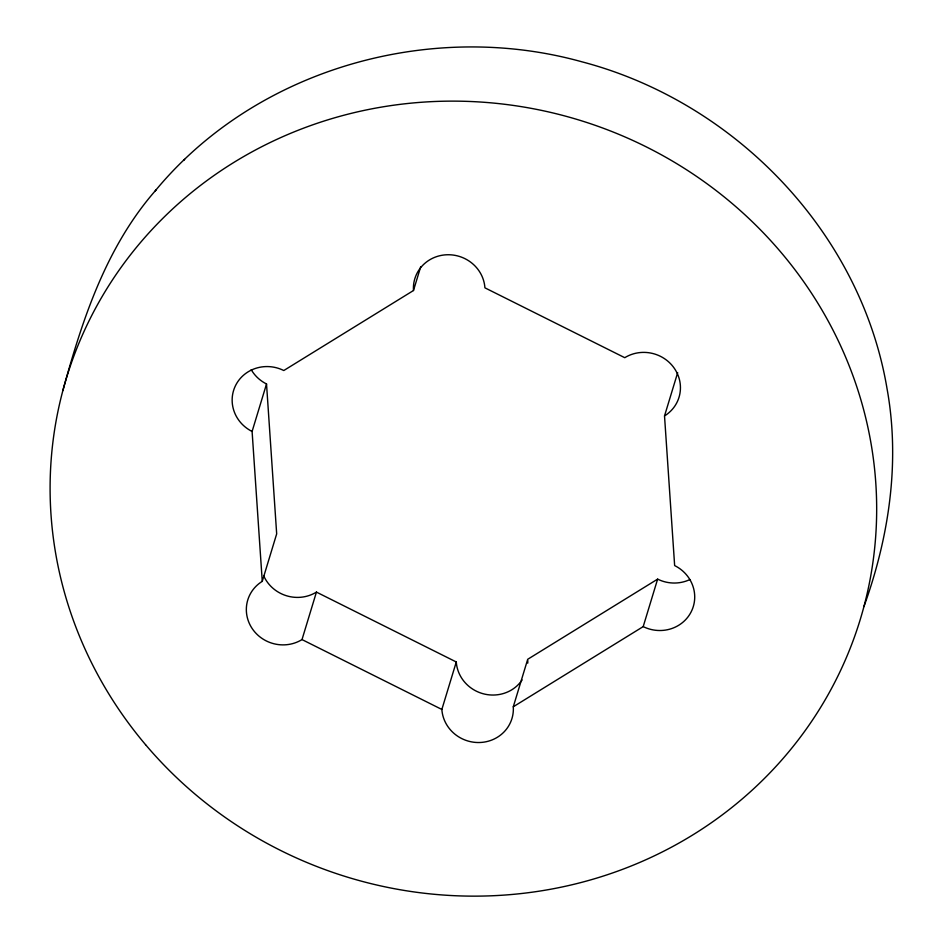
<?xml version="1.0" encoding="UTF-8"?>
<svg xmlns="http://www.w3.org/2000/svg" width="943" height="943" viewBox="0 0 943 943"><rect width="100%" height="100%" fill="white"/><g stroke="black" fill="none" stroke-linecap="round" stroke-linejoin="round"><path stroke-width="1.41" d="M62.839 390.661C82.324 319.63 105.911 247.561 155.135 190.969L156.149 189.873M252.099 431.458A35.928 34.278 16.9 0 1 235.844 384.956A35.928 34.278 16.9 0 1 283.784 370.528L413.482 290.515A35.928 34.278 16.9 0 1 446.864 254.763A35.928 34.278 16.9 0 1 484.914 287.827L624.761 357.692A35.928 34.278 16.9 0 1 674.41 368.442A35.928 34.278 16.9 0 1 664.52 415.934L674.646 565.576A35.928 34.29 16.9 0 1 691.078 612.031A35.928 34.29 16.9 0 1 643.197 626.612L513.287 706.767A35.928 34.278 16.9 0 1 479.904 742.506A35.928 34.278 16.9 0 1 441.854 709.454L302.008 639.578A35.928 34.278 16.9 0 1 252.359 628.828A35.928 34.278 16.9 0 1 262.26 581.348L252.099 431.458L266.527 383.978A35.928 34.278 16.9 0 1 251.203 369.656M262.26 581.348L276.676 533.868L266.527 383.978M302.008 639.578L316.435 592.098A35.928 34.278 16.9 0 1 263.604 575.607M413.482 290.515L420.696 266.775M441.854 709.454L456.282 661.974L316.435 592.098M513.287 706.767L527.715 659.287L657.625 579.132A35.928 34.29 16.9 0 0 689.875 579.556M664.52 415.934L677.675 372.638M643.197 626.612L657.625 579.132M863.929 606.608C889.06 537.003 900.365 461.622 886.962 388.257L886.726 386.819C859.745 230.835 733.701 101.561 581.76 61.766C430.267 19.638 256.001 68.662 155.135 190.969M183.661 160.428L184.639 159.379M522.116 679.974A35.928 34.278 16.9 0 1 483.052 693.718A35.928 34.278 16.9 0 1 456.282 661.974M527.774 660.56A35.928 34.278 16.9 0 1 527.75 663.141M145.552 744.675A414.861 395.871 16.9 0 0 851.081 646.014A414.861 395.871 16.9 0 0 393.526 105.227A414.861 395.871 16.9 0 0 145.552 744.675"/></g></svg>
